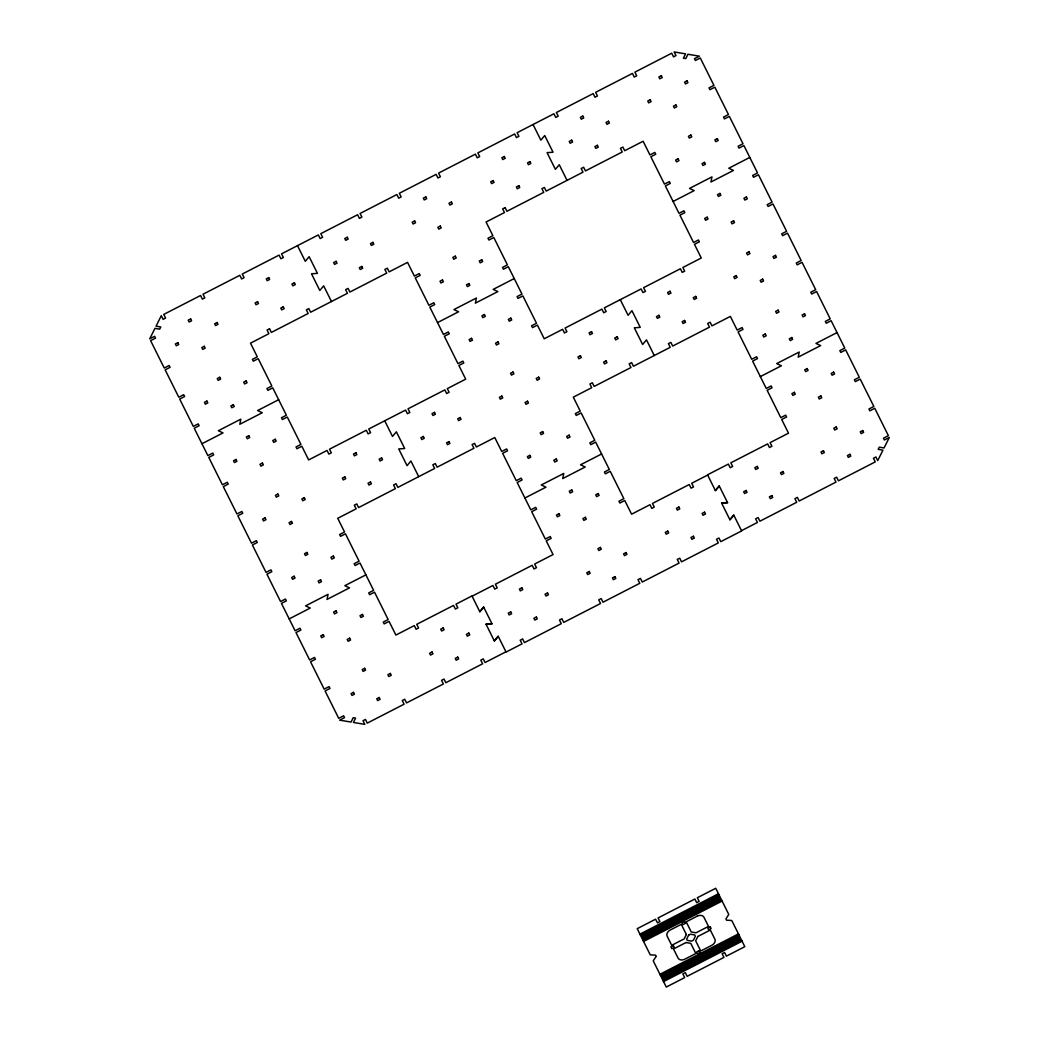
<?xml version="1.0" encoding="UTF-8"?>
<svg xmlns="http://www.w3.org/2000/svg" width="1039" height="1039" viewBox="0 0 1039 1039"><rect width="100%" height="100%" fill="white"/><g stroke="black" fill="none" stroke-linecap="round" stroke-linejoin="round"><path stroke-width="1.5" d="M479.745 611.594L483.603 606.971L492.057 623.932L486.096 624.348M483.732 607.231L479.875 611.854L471.953 595.944L456.004 604.153L457.822 607.802L455.368 609.062L453.549 605.412L416.743 624.335L418.561 627.985L416.107 629.257L414.288 625.608L395.885 635.063L389.067 621.387L384.157 623.907L383.248 622.088L388.157 619.556L374.534 592.191L369.624 594.711L368.715 592.892L373.624 590.373L359.988 562.995L355.078 565.528L354.169 563.696L359.078 561.177L345.455 533.812L340.545 536.332L339.636 534.514L344.545 531.981L337.727 518.305L356.13 508.837L354.312 505.188L356.767 503.928L358.585 507.577L395.391 488.642L393.573 484.992L396.028 483.732L397.846 487.382L434.653 468.459L432.834 464.81L435.289 463.55L437.107 467.199L473.914 448.264L472.096 444.614L474.55 443.354L476.369 447.004L494.772 437.536L501.72 451.484L506.629 448.952L507.539 450.783L502.629 453.303L516.253 480.667L521.162 478.148L522.072 479.979L517.162 482.499L530.799 509.863L535.708 507.344L536.618 509.162L531.708 511.695L545.332 539.059L550.241 536.527L551.151 538.358L546.241 540.877L553.06 554.566L534.656 564.034L536.475 567.684L534.02 568.943L532.202 565.294L495.395 584.217L497.213 587.866L494.759 589.126L492.941 585.477L472.083 596.204M494.278 640.79L498.149 636.154L506.071 652.063L522.02 643.868L520.201 640.219L522.656 638.959L524.474 642.609L561.281 623.673L559.463 620.023L561.917 618.763L563.735 622.413L600.542 603.49L598.724 599.841L601.178 598.568L602.997 602.217L639.803 583.295L637.985 579.645L640.44 578.385L642.258 582.035L679.064 563.099L677.246 559.45L679.701 558.19L681.519 561.839L718.326 542.916L716.507 539.267L718.962 538.007L720.78 541.657L741.638 530.929L733.716 515.019L729.859 519.643M498.265 636.413L494.408 641.05L485.966 624.088L491.928 623.673M715.326 490.46L719.183 485.823L727.625 502.785L721.663 503.201M719.313 486.083L715.455 490.72L707.533 474.81L728.391 464.082L730.196 467.732L732.651 466.472L730.833 462.823L767.652 443.887L769.47 447.536L771.925 446.276L770.107 442.627L788.51 433.172L781.692 419.483L786.601 416.964L785.692 415.132L780.783 417.652L767.146 390.287L772.055 387.768L771.146 385.937L766.25 388.469L752.613 361.104L757.522 358.572L756.613 356.754L751.704 359.273L738.08 331.909L742.989 329.389L742.08 327.558L737.171 330.077L730.352 316.401L711.949 325.869L710.131 322.22L707.676 323.48L709.494 327.129L672.688 346.052L670.869 342.402L668.415 343.662L670.233 347.312L633.426 366.248L631.608 362.598L629.153 363.858L630.972 367.507L594.165 386.43L592.347 382.781L589.892 384.04L591.711 387.69L573.307 397.158L580.243 411.106L575.333 413.626L576.242 415.444L581.152 412.925L594.789 440.289L589.879 442.822L590.788 444.64L595.698 442.12L609.322 469.485L604.412 472.005L605.321 473.836L610.231 471.303L623.855 498.681L618.958 501.201L619.867 503.019L624.764 500.499L631.582 514.188L649.985 504.72L651.804 508.37L654.258 507.11L652.44 503.46L689.247 484.525L691.065 488.174L693.52 486.914L691.701 483.265L707.65 475.07M733.846 515.279L729.988 519.903L721.547 502.941L727.495 502.525M278.66 399.703L257.62 410.535L262.27 412.73L239.801 424.276L240.814 419.172L218.359 430.717L223.008 432.912L201.956 443.744M514.24 278.569L493.187 289.387L497.837 291.582L475.381 303.141L476.394 298.024L453.926 309.583L458.576 311.778L437.536 322.597M749.807 157.421L728.768 168.253L733.417 170.448L710.949 181.994L711.962 176.89L689.506 188.436L694.156 190.631L673.103 201.462M365.897 574.853L344.844 585.684L349.494 587.879L327.038 599.425L328.051 594.321L305.583 605.867L310.232 608.062L289.193 618.893M837.044 332.584L815.992 343.402L820.641 345.597L798.186 357.143L799.199 352.039L776.73 363.585L781.38 365.78L760.34 376.612M601.594 453.978L580.554 464.797L585.204 466.992L562.735 478.55L563.748 473.433L541.293 484.992L545.943 487.187L524.89 498.006M505.941 651.804L485.083 662.531L483.265 658.882L480.81 660.142L482.628 663.791L445.822 682.727L444.004 679.077L441.549 680.337L443.367 683.987L406.548 702.909L404.742 699.26L402.288 700.533L404.106 704.182L367.287 723.105L365.468 719.456L363.014 720.715L364.832 724.365L353.416 722.456L355.598 718.092L353.221 717.689L351.039 722.053L339.623 720.144L344.519 717.624L343.623 715.793L338.714 718.326L325.077 690.961L329.986 688.428L329.077 686.61L324.168 689.13L310.544 661.765L315.453 659.246L314.544 657.414L309.635 659.934L295.998 632.569L300.907 630.05L299.998 628.218L295.089 630.751L281.465 603.386L286.374 600.854L285.465 599.035L280.556 601.555L266.919 574.19L271.828 571.671L270.919 569.84L266.01 572.359L252.386 544.994L257.295 542.475L256.386 540.644L251.477 543.176L237.853 515.812L242.749 513.279L241.853 511.461L236.944 513.98L223.307 486.616L228.216 484.096L227.307 482.265L222.398 484.784L208.774 457.42L213.683 454.9L212.774 453.069L207.865 455.602L194.228 428.237L199.137 425.704L198.228 423.886L193.319 426.406L179.695 399.041L184.604 396.521L183.695 394.69L178.786 397.21L165.149 369.845L170.058 367.325L169.149 365.494L164.24 368.027L150.616 340.662L155.525 338.13L154.616 336.311L149.707 338.831L154.954 328.35L159.707 329.142L160.798 326.96L156.045 326.168L161.292 315.687L163.11 319.337L165.565 318.077L163.746 314.427L200.553 295.492L202.371 299.141L204.826 297.881L203.008 294.232L239.827 275.309L241.632 278.959L244.087 277.686L242.282 274.036L279.088 255.113L280.907 258.763L283.361 257.503L281.543 253.854L318.35 234.918L320.168 238.567L322.622 237.308L320.804 233.658L357.611 214.735L359.429 218.385L361.884 217.125L360.065 213.476L396.872 194.54L398.69 198.189L401.145 196.929L399.327 193.28L436.133 174.357L437.951 178.007L440.406 176.734L438.588 173.084L475.394 154.162L477.213 157.811L479.667 156.551L477.849 152.902L514.656 133.966L516.474 137.616L518.929 136.356L517.11 132.706L553.917 113.783L555.735 117.433L558.19 116.173L556.372 112.524L593.178 93.588L594.996 97.237L597.451 95.978L595.633 92.328L632.452 73.405L634.258 77.055L636.712 75.795L634.894 72.146L671.714 53.21L673.532 56.859L675.986 55.599L674.168 51.95L685.584 53.859L683.402 58.223L685.779 58.626L687.961 54.262L699.377 56.171L694.481 58.691L695.377 60.522L700.286 57.989L713.923 85.367L709.014 87.886L709.923 89.705L714.832 87.185L728.456 114.55L723.547 117.082L724.456 118.901L729.365 116.381L743.002 143.746L738.093 146.265L739.002 148.096L743.911 145.564L757.535 172.942L752.626 175.461L753.535 177.279L758.444 174.76L772.081 202.124L767.172 204.657L768.081 206.475L772.99 203.956L786.614 231.32L781.705 233.84L782.614 235.671L787.523 233.139L801.147 260.516L796.251 263.036L797.147 264.854L802.056 262.335L815.693 289.699L810.784 292.232L811.693 294.05L816.602 291.53L830.226 318.895L825.317 321.415L826.226 323.246L831.135 320.713L844.772 348.091L839.863 350.611L840.772 352.429L845.681 349.909L859.305 377.274L854.396 379.806L855.305 381.625L860.214 379.105L873.851 406.47L868.942 408.989L869.851 410.821L874.76 408.288L888.384 435.666L883.475 438.185L884.384 440.004L889.293 437.484L884.046 447.965L879.293 447.173L878.202 449.355L882.955 450.147L877.708 460.628L875.89 456.978L873.435 458.251L875.254 461.9L838.447 480.823L836.629 477.174L834.174 478.434L835.992 482.083L799.173 501.019L797.368 497.369L794.913 498.629L796.718 502.279L759.912 521.201L758.093 517.552L755.639 518.812L757.457 522.461L741.508 530.669M639.933 934.139L718.456 893.761M640.388 935.048L718.91 894.67M643.115 940.529L721.637 900.151M643.57 941.438L722.092 901.06M659.921 974.283L738.456 933.892M660.375 975.192L738.911 934.814M663.103 980.66L741.638 940.282M663.557 981.582L742.093 941.191M567.047 180.37L559.255 164.72L555.397 169.344L547.072 152.642L553.034 152.226L544.722 135.525L540.851 140.161L533.059 124.511M654.284 355.52L646.492 339.87L642.622 344.493L634.309 327.792L640.271 327.376L631.946 310.674L628.088 315.311L620.296 299.661M718.261 895.008L720.988 900.488M738.248 935.152L740.976 940.62M717.027 895.644L719.754 901.112M737.028 935.775L739.742 941.256M715.806 896.267L718.533 901.748M735.794 936.412L738.521 941.879M714.572 896.904L717.3 902.371M734.573 937.035L737.287 942.516M713.351 897.54L716.079 903.008M733.339 937.672L736.067 943.152M712.118 898.164L714.845 903.644M732.118 938.308L734.846 943.776M710.897 898.8L713.624 904.268M730.885 938.931L733.612 944.412M709.663 899.423L712.39 904.904M729.664 939.568L732.391 945.035M708.442 900.06L711.17 905.527M728.43 940.191L731.157 945.672M707.221 900.683L709.936 906.164M727.209 940.827L729.936 946.295M705.988 901.32L708.715 906.787M725.975 941.464L728.703 946.932M704.767 901.956L707.481 907.424M724.754 942.087L727.482 947.568M703.533 902.579L706.26 908.06M723.521 942.724L726.248 948.191M702.312 903.216L705.039 908.683M722.3 943.347L725.027 948.828M701.078 903.839L703.806 909.32M721.066 943.983L723.793 949.451M699.857 904.475L702.585 909.943M719.845 944.607L722.573 950.088M698.624 905.099L701.351 910.58M718.611 945.243L721.339 950.711M697.403 905.735L700.13 911.216M717.391 945.88L720.118 951.347M696.169 906.372L698.896 911.839M716.17 946.503L718.884 951.984M694.948 906.995L697.676 912.476M714.936 947.139L717.663 952.607M693.714 907.631L696.442 913.099M713.715 947.763L716.429 953.244M692.494 908.255L695.221 913.736M712.481 948.399L715.209 953.867M691.26 908.891L693.987 914.359M711.26 949.036L713.988 954.503M690.039 909.528L692.766 914.995M710.027 949.659L712.754 955.14M688.805 910.151L691.532 915.632M708.806 950.295L711.533 955.763M687.584 910.787L690.312 916.255M707.572 950.919L710.299 956.399M686.363 911.411L689.078 916.892M706.351 951.555L709.079 957.023M685.13 912.047L687.857 917.515M705.117 952.179L707.845 957.659M683.909 912.671L686.623 918.151M703.897 952.815L706.624 958.283M682.675 913.307L685.402 918.775M702.663 953.451L705.39 958.919M681.454 913.943L684.182 919.411M701.442 954.075L704.169 959.555M680.22 914.567L682.948 920.047M700.208 954.711L702.935 960.179M679.077 915.151L681.805 920.632M699.078 955.296L701.806 960.763M677.857 915.788L680.584 921.255M697.844 955.919L700.572 961.4M676.636 916.411L679.35 921.892M696.624 956.555L699.351 962.023M675.402 917.047L678.129 922.515M695.39 957.192L698.117 962.659M674.181 917.684L676.896 923.151M694.169 957.815L696.896 963.296M672.947 918.307L675.675 923.788M692.935 958.452L695.662 963.919M671.726 918.944L674.454 924.411M691.714 959.075L694.442 964.556M670.493 919.567L673.22 925.048M690.48 959.711L693.208 965.179M669.272 920.203L671.999 925.671M689.26 960.335L691.987 965.815M668.038 920.84L670.765 926.307M688.026 960.971L690.753 966.452M666.817 921.463L669.545 926.944M686.805 961.607L689.532 967.075M665.583 922.1L668.311 927.567M685.571 962.231L688.299 967.712M664.363 922.723L667.09 928.204M684.35 962.867L687.078 968.335M663.129 923.359L665.856 928.827M683.13 963.491L685.844 968.971M661.908 923.983L664.635 929.463M681.896 964.127L684.623 969.595M660.674 924.619L663.402 930.087M680.675 964.763L683.402 970.231M659.453 925.255L662.181 930.723M679.441 965.387L682.168 970.868M658.219 925.879L660.947 931.36M678.22 966.023L680.948 971.491M656.999 926.515L659.726 931.983M676.986 966.647L679.714 972.127M655.778 927.139L658.492 932.619M675.766 967.283L678.493 972.751M654.544 927.775L657.271 933.243M674.532 967.906L677.259 973.387M653.323 928.398L656.038 933.879M673.311 968.543L676.038 974.011M652.089 929.035L654.817 934.516M672.077 969.179L674.805 974.647M650.869 929.671L653.596 935.139M670.856 969.803L673.584 975.283M649.635 930.295L652.362 935.775M669.623 970.439L672.35 975.907M648.414 930.931L651.141 936.399M668.402 971.062L671.129 976.543M647.18 931.554L649.907 937.035M667.168 971.699L669.895 977.167M645.959 932.191L648.687 937.659M665.947 972.335L668.674 977.803M331.467 301.505L323.674 285.855L319.817 290.491L311.505 273.789L317.453 273.374L309.141 256.672L305.284 261.296L297.492 245.646M418.704 476.654L410.912 461.004L407.054 465.641L398.729 448.939L404.691 448.523L396.379 431.821L392.508 436.445L384.716 420.795M644.725 932.827L647.453 938.295M664.713 972.959L667.441 978.439M643.505 933.451L646.232 938.931M663.492 973.595L666.22 979.063M642.271 934.087L644.998 939.555M662.272 974.218L664.986 979.699M641.05 934.71L643.777 940.191M661.038 974.855L663.765 980.322M656.116 956.425L653.245 960.867L666.285 987.05L684.688 977.582L682.87 973.933L685.324 972.673L687.143 976.322L723.949 957.4L722.131 953.75L724.586 952.49L726.404 956.14L744.807 946.672L731.768 920.476L726.56 920.203L725.91 918.905L728.781 914.476L715.741 888.28L697.325 897.748L699.143 901.397L696.688 902.657L694.883 899.008L658.064 917.944L659.882 921.593L657.427 922.853L655.609 919.203L637.206 928.671L650.258 954.854L655.466 955.14L656.116 956.425M686.363 934.529L684.182 938.892L671.701 945.308L667.155 936.191A5.52 4.078 -28.1 0 1 670.246 930.009L681.285 924.333L686.363 934.529M688.649 935.113L686.649 939.1L687.299 940.386L691.636 941.113L693.377 940.23L695.377 936.23L694.727 934.944L690.377 934.217L688.649 935.113M697.844 936.451L695.662 940.815L700.741 950.997L711.78 945.321A5.52 4.078 -28.1 0 0 714.871 939.152L710.325 930.035L697.844 936.451M268.724 277.634L266.27 278.894L267.179 280.712L269.633 279.452L268.724 277.634M347.247 237.256L344.792 238.515L345.701 240.334L348.156 239.074L347.247 237.256M425.769 196.865L423.315 198.137L424.224 199.956L426.678 198.696L425.769 196.865M504.292 156.486L501.837 157.746L502.746 159.577L505.201 158.318L504.292 156.486M582.827 116.108L580.372 117.368L581.282 119.199L583.736 117.939L582.827 116.108M661.349 75.73L658.895 76.99L659.804 78.821L662.259 77.548L661.349 75.73M190.657 318.921L188.202 320.181L189.111 322.012L191.566 320.752L190.657 318.921M177.838 342.701L175.383 343.961L176.292 345.792L178.747 344.519L177.838 342.701M217.099 322.506L214.644 323.778L215.554 325.597L218.008 324.337L217.099 322.506M257.581 301.687L255.126 302.946L256.036 304.778L258.49 303.518L257.581 301.687M294.401 282.764L291.946 284.024L292.855 285.842L295.31 284.582L294.401 282.764M336.117 261.308L333.662 262.568L334.571 264.4L337.026 263.14L336.117 261.308M372.923 242.386L370.468 243.645L371.378 245.464L373.832 244.204L372.923 242.386M414.639 220.93L412.184 222.19L413.093 224.021L415.548 222.749L414.639 220.93M451.446 201.995L448.991 203.267L449.9 205.086L452.355 203.826L451.446 201.995M493.161 180.552L490.707 181.812L491.616 183.63L494.07 182.37L493.161 180.552M529.968 161.616L527.513 162.876L528.422 164.707L530.877 163.448L529.968 161.616M571.684 140.174L569.229 141.434L570.138 143.252L572.593 141.992L571.684 140.174M608.49 121.238L606.036 122.498L606.945 124.329L609.399 123.07L608.49 121.238M650.206 99.783L647.752 101.056L648.661 102.874L651.115 101.614L650.206 99.783M687.026 80.86L684.571 82.12L685.48 83.951L687.935 82.678L687.026 80.86M204.28 346.286L201.826 347.546L202.735 349.377L205.19 348.117L204.28 346.286M283.257 306.817L280.803 308.089L281.712 309.908L284.167 308.648L283.257 306.817M361.78 266.439L359.325 267.698L360.234 269.53L362.689 268.27L361.78 266.439M440.315 226.06L437.861 227.32L438.77 229.151L441.224 227.892L440.315 226.06M518.838 185.682L516.383 186.942L517.292 188.773L519.747 187.501L518.838 185.682M597.36 145.304L594.905 146.564L595.815 148.382L598.269 147.122L597.36 145.304M675.882 104.926L673.428 106.186L674.337 108.004L676.792 106.744L675.882 104.926M269.53 328.779L267.075 330.038L268.893 333.688L250.49 343.156L257.308 356.832L252.399 359.364L253.308 361.182L258.217 358.663L271.854 386.027L266.945 388.547L267.854 390.378L272.75 387.846L286.387 415.223L281.478 417.743L282.387 419.561L287.296 417.042L300.92 444.406L296.011 446.939L296.92 448.757L301.829 446.238L308.648 459.913L327.051 450.458L328.869 454.108L331.324 452.835L329.506 449.186L366.312 430.263L368.131 433.912L370.585 432.653L368.767 429.003L405.574 410.067L407.392 413.717L409.847 412.457L408.028 408.808L444.835 389.885L446.653 393.534L449.108 392.274L447.289 388.625L465.693 379.157L458.887 365.468L463.797 362.949L462.887 361.13L457.978 363.65L444.341 336.285L449.251 333.753L448.341 331.935L443.432 334.454L429.808 307.089L434.718 304.57L433.808 302.739L428.899 305.271L415.262 277.894L420.172 275.374L419.262 273.556L414.353 276.075L407.548 262.386L389.144 271.854L387.326 268.205L384.872 269.465L386.69 273.114L349.883 292.05L348.065 288.4L345.61 289.66L347.429 293.31L310.609 312.232L308.804 308.583L306.349 309.843L308.167 313.492L271.348 332.428L269.53 328.779M505.11 207.631L502.655 208.891L504.473 212.54L486.07 222.008L492.889 235.697L487.979 238.217L488.888 240.048L493.798 237.515L507.422 264.88L502.512 267.413L503.421 269.231L508.331 266.711L521.968 294.076L517.058 296.596L517.967 298.427L522.864 295.907L536.501 323.272L531.591 325.791L532.5 327.623L537.41 325.09L544.228 338.779L562.631 329.311L564.45 332.961L566.904 331.701L565.086 328.051L601.893 309.128L603.711 312.765L606.166 311.505L604.347 307.856L641.154 288.933L642.972 292.582L645.427 291.323L643.609 287.673L680.415 268.737L682.233 272.387L684.688 271.127L682.87 267.478L701.273 258.01L694.455 244.334L699.364 241.814L698.455 239.983L693.545 242.503L679.922 215.138L684.831 212.618L683.922 210.787L679.012 213.32L665.376 185.955L670.285 183.422L669.376 181.604L664.466 184.124L650.843 156.759L655.752 154.24L654.843 152.408L649.933 154.928L643.115 141.252L624.712 150.72L622.893 147.07L620.439 148.33L622.257 151.98L585.451 170.903L583.632 167.253L581.178 168.513L582.996 172.162L546.189 191.098L544.371 187.449L541.916 188.708L543.735 192.358L506.928 211.281L505.11 207.631M219.723 377.3L217.268 378.573L218.177 380.391L220.632 379.131L219.723 377.3M455.303 256.165L452.848 257.425L453.757 259.256L456.212 257.984L455.303 256.165M690.883 135.018L688.428 136.291L689.338 138.109L691.792 136.849L690.883 135.018M206.917 401.08L204.462 402.34L205.371 404.171L207.826 402.911L206.917 401.08M246.178 380.897L243.723 382.157L244.633 383.975L247.087 382.716L246.178 380.897M442.484 279.946L440.029 281.205L440.939 283.024L443.393 281.764L442.484 279.946M481.745 259.75L479.291 261.01L480.2 262.841L482.654 261.581L481.745 259.75M678.064 158.798L675.61 160.071L676.519 161.889L678.974 160.629L678.064 158.798M717.326 138.616L714.871 139.875L715.78 141.694L718.235 140.434L717.326 138.616M233.359 404.678L230.905 405.937L231.814 407.756L234.269 406.496L233.359 404.678M468.927 283.53L466.485 284.79L467.394 286.621L469.836 285.361L468.927 283.53M704.507 162.396L702.052 163.655L702.961 165.474L705.416 164.214L704.507 162.396M248.802 435.692L246.347 436.951L247.256 438.77L249.711 437.51L248.802 435.692M484.382 314.544L481.927 315.804L482.836 317.635L485.291 316.375L484.382 314.544M719.949 193.41L717.507 194.67L718.404 196.488L720.858 195.228L719.949 193.41M235.983 459.472L233.541 460.732L234.45 462.55L236.892 461.29L235.983 459.472M275.257 439.276L272.802 440.536L273.712 442.367L276.166 441.107L275.257 439.276M471.563 338.324L469.108 339.584L470.018 341.415L472.472 340.156L471.563 338.324M510.824 318.142L508.37 319.402L509.279 321.22L511.733 319.96L510.824 318.142M707.143 217.19L704.689 218.45L705.598 220.268L708.053 219.008L707.143 217.19M746.405 196.994L743.95 198.254L744.859 200.085L747.314 198.826L746.405 196.994M262.438 463.056L259.984 464.316L260.893 466.147L263.348 464.875L262.438 463.056M498.006 341.909L495.551 343.182L496.46 345L498.915 343.74L498.006 341.909M733.586 220.775L731.131 222.034L732.04 223.866L734.495 222.593L733.586 220.775M355.948 452.783L353.494 454.043L354.403 455.861L356.858 454.601L355.948 452.783M434.484 412.405L432.029 413.665L432.938 415.483L435.393 414.223L434.484 412.405M513.006 372.014L510.552 373.287L511.461 375.105L513.915 373.845L513.006 372.014M591.529 331.636L589.074 332.896L589.983 334.727L592.438 333.467L591.529 331.636M670.051 291.258L667.596 292.517L668.506 294.349L670.96 293.089L670.051 291.258M277.881 494.07L275.426 495.33L276.335 497.162L278.79 495.902L277.881 494.07M749.028 251.789L746.573 253.048L747.483 254.88L749.937 253.62L749.028 251.789M265.062 517.851L262.607 519.11L263.516 520.942L265.971 519.669L265.062 517.851M304.323 497.655L301.881 498.928L302.778 500.746L305.232 499.486L304.323 497.655M344.818 476.836L342.363 478.096L343.273 479.927L345.727 478.667L344.818 476.836M381.625 457.913L379.17 459.173L380.079 460.991L382.534 459.732L381.625 457.913M423.341 436.458L420.886 437.718L421.795 439.549L424.25 438.289L423.341 436.458M460.147 417.535L457.692 418.795L458.602 420.613L461.056 419.353L460.147 417.535M501.863 396.08L499.408 397.34L500.317 399.171L502.772 397.898L501.863 396.08M538.683 377.157L536.228 378.417L537.137 380.235L539.592 378.975L538.683 377.157M580.398 355.702L577.944 356.961L578.853 358.78L581.308 357.52L580.398 355.702M617.205 336.766L614.75 338.039L615.659 339.857L618.114 338.597L617.205 336.766M658.921 315.324L656.466 316.583L657.375 318.402L659.83 317.142L658.921 315.324M695.727 296.388L693.273 297.648L694.182 299.479L696.637 298.219L695.727 296.388M736.222 275.569L733.768 276.829L734.677 278.66L737.119 277.4L736.222 275.569M775.484 255.373L773.029 256.646L773.938 258.464L776.393 257.204L775.484 255.373M291.517 521.435L289.063 522.695L289.972 524.526L292.427 523.266L291.517 521.435M762.665 279.153L760.21 280.426L761.119 282.244L763.574 280.985L762.665 279.153M370.494 481.966L368.04 483.239L368.949 485.057L371.404 483.797L370.494 481.966M449.017 441.588L446.562 442.848L447.471 444.679L449.926 443.419L449.017 441.588M527.539 401.21L525.085 402.47L525.994 404.301L528.448 403.041L527.539 401.21M606.062 360.832L603.607 362.092L604.516 363.923L606.971 362.65L606.062 360.832M684.597 320.454L682.142 321.713L683.052 323.532L685.506 322.272L684.597 320.454M306.96 552.449L304.505 553.722L305.414 555.54L307.869 554.281L306.96 552.449M778.107 310.167L775.652 311.44L776.562 313.259L779.016 311.999L778.107 310.167M542.67 431.575L540.215 432.834L541.124 434.666L543.566 433.393L542.67 431.575M294.141 576.229L291.686 577.502L292.595 579.32L295.05 578.061L294.141 576.229M333.402 556.047L330.947 557.307L331.857 559.125L334.311 557.865L333.402 556.047M765.288 333.948L762.834 335.22L763.743 337.039L766.198 335.779L765.288 333.948M804.55 313.765L802.108 315.025L803.017 316.843L805.459 315.583L804.55 313.765M529.851 455.355L527.396 456.615L528.306 458.433L530.76 457.173L529.851 455.355M569.112 435.159L566.658 436.419L567.567 438.25L570.021 436.99L569.112 435.159M320.596 579.827L318.142 581.087L319.051 582.905L321.493 581.645L320.596 579.827M791.744 337.545L789.289 338.805L790.198 340.623L792.653 339.363L791.744 337.545M556.294 458.939L553.839 460.199L554.748 462.03L557.203 460.771L556.294 458.939M336.039 610.841L333.584 612.101L334.493 613.919L336.948 612.659L336.039 610.841M807.186 368.559L804.731 369.819L805.641 371.637L808.095 370.378L807.186 368.559M571.736 489.953L569.281 491.213L570.19 493.044L572.645 491.785L571.736 489.953M323.22 634.621L320.765 635.881L321.674 637.699L324.129 636.439L323.22 634.621M362.481 614.426L360.026 615.685L360.936 617.517L363.39 616.257L362.481 614.426M794.367 392.339L791.913 393.599L792.822 395.417L795.277 394.158L794.367 392.339M833.629 372.144L831.174 373.404L832.083 375.235L834.538 373.975L833.629 372.144M558.93 513.734L556.475 514.993L557.385 516.825L559.839 515.565L558.93 513.734M598.191 493.551L595.737 494.811L596.646 496.629L599.1 495.369L598.191 493.551M349.662 638.206L347.208 639.466L348.117 641.297L350.572 640.024L349.662 638.206M820.823 395.924L818.368 397.184L819.277 399.015L821.732 397.755L820.823 395.924M585.373 517.318L582.918 518.591L583.827 520.409L586.282 519.149L585.373 517.318M364.663 668.311L362.208 669.571L363.118 671.402L365.572 670.129L364.663 668.311M443.185 627.933L440.731 629.192L441.64 631.011L444.095 629.751L443.185 627.933M757.288 466.407L754.834 467.667L755.743 469.498L758.197 468.238L757.288 466.407M521.838 587.801L519.383 589.074L520.292 590.892L522.747 589.633L521.838 587.801M600.36 547.423L597.906 548.683L598.815 550.514L601.269 549.254L600.36 547.423M678.883 507.045L676.441 508.305L677.337 510.136L679.792 508.876L678.883 507.045M836.265 426.938L833.81 428.198L834.72 430.029L837.174 428.769L836.265 426.938M353.52 692.364L351.065 693.636L351.974 695.455L354.429 694.195L353.52 692.364M390.339 673.441L387.885 674.701L388.794 676.532L391.248 675.272L390.339 673.441M432.055 651.985L429.601 653.245L430.51 655.077L432.964 653.817L432.055 651.985M468.862 633.063L466.407 634.322L467.316 636.154L469.771 634.881L468.862 633.063M746.145 490.473L743.69 491.733L744.599 493.551L747.054 492.291L746.145 490.473M782.964 471.537L780.51 472.797L781.419 474.628L783.874 473.368L782.964 471.537M823.446 450.718L820.992 451.978L821.901 453.809L824.356 452.549L823.446 450.718M862.708 430.523L860.253 431.795L861.162 433.614L863.617 432.354L862.708 430.523M510.707 611.867L508.253 613.127L509.162 614.958L511.617 613.698L510.707 611.867M547.514 592.944L545.059 594.204L545.969 596.022L548.423 594.763L547.514 592.944M589.23 571.489L586.775 572.749L587.684 574.58L590.139 573.307L589.23 571.489M626.036 552.553L623.582 553.826L624.491 555.644L626.946 554.384L626.036 552.553M667.752 531.111L665.298 532.371L666.207 534.189L668.661 532.929L667.752 531.111M704.559 512.175L702.104 513.435L703.013 515.266L705.468 514.006L704.559 512.175M849.889 454.303L847.434 455.576L848.344 457.394L850.798 456.134L849.889 454.303M379.196 697.507L376.741 698.766L377.651 700.585L380.105 699.325L379.196 697.507M457.718 657.116L455.264 658.388L456.173 660.207L458.628 658.947L457.718 657.116M771.821 495.603L769.367 496.863L770.276 498.681L772.73 497.421L771.821 495.603M536.384 616.997L533.929 618.257L534.838 620.088L537.28 618.828L536.384 616.997M614.906 576.619L612.452 577.879L613.361 579.71L615.815 578.437L614.906 576.619M693.429 536.241L690.974 537.501L691.883 539.319L694.338 538.059L693.429 536.241M684.519 921.528L682.065 922.788L682.974 924.619L685.428 923.359L684.519 921.528M697.234 916.138L686.195 921.814L691.273 931.996L696.026 932.801L708.507 926.385L703.961 917.255A5.52 4.078 -28.1 0 0 697.234 916.138M673.376 945.594L670.921 946.854L671.83 948.672L674.285 947.412L673.376 945.594M710.182 926.658L707.728 927.918L708.637 929.749L711.092 928.489L710.182 926.658M686 942.542L673.519 948.958L678.064 958.075A5.52 4.078 -28.1 0 0 684.779 959.205L695.831 953.529L690.753 943.334L686 942.542M699.052 950.724L696.598 951.984L697.507 953.802L699.961 952.542L699.052 950.724"/></g></svg>
